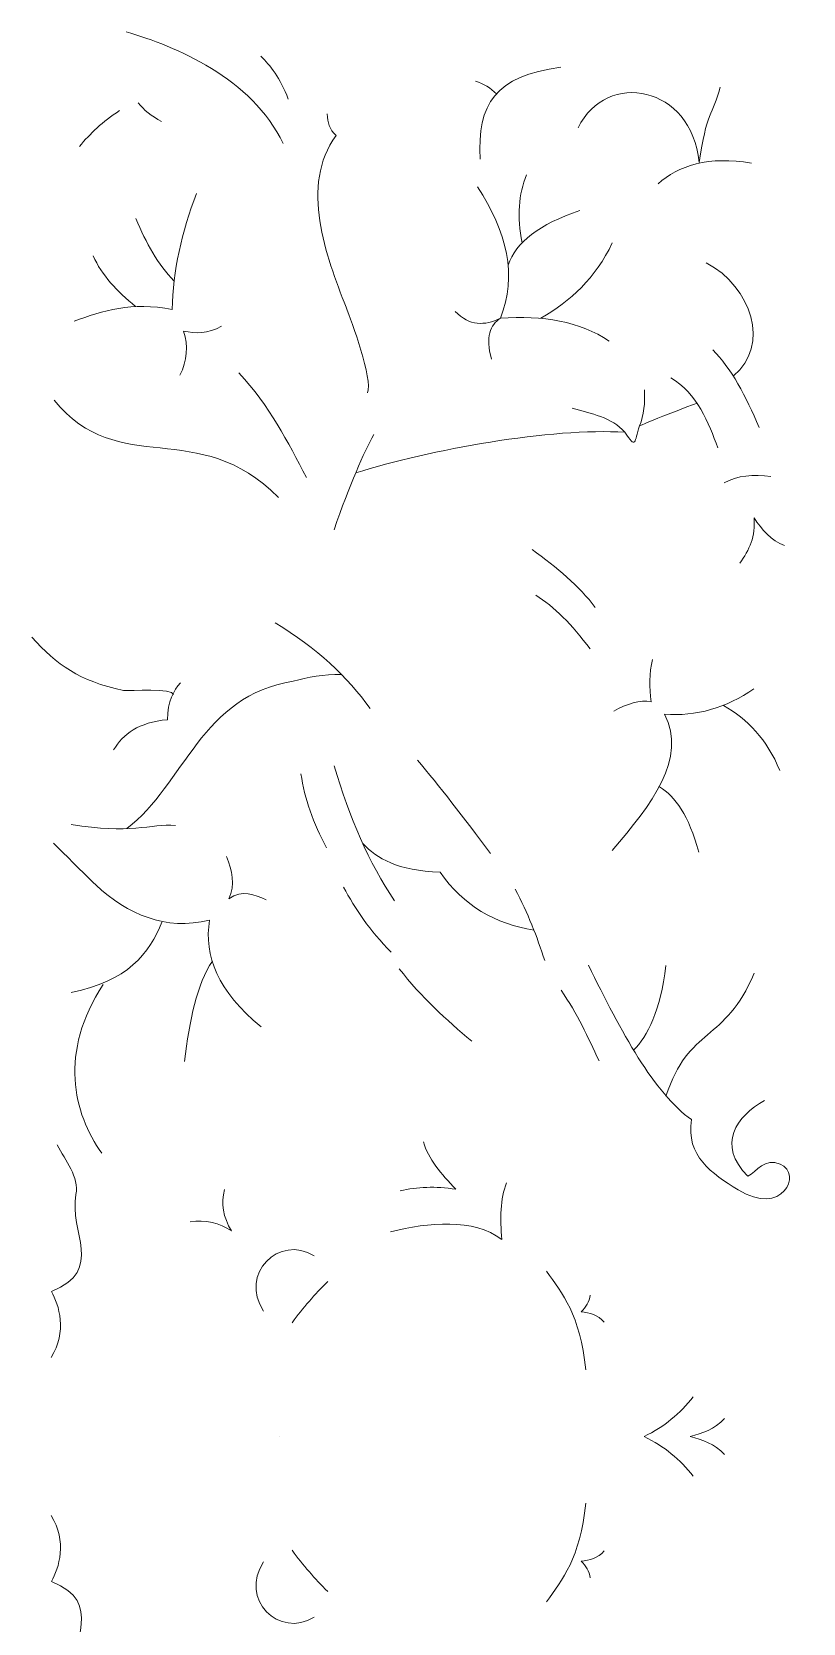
# Model space of a CAD drawing. Header units: centimetres. Extents: x -9.6 to 9, y -7 to 13.
# Drawn here: x 3.74 to 8.99, y 1.56 to 12.39 of the extents above; entities that cross this region are included whole.
import ezdxf

# ---------------------------------------------------------------- set-up
doc = ezdxf.new("R2010")
doc.units = ezdxf.units.CM
doc.header["$MEASUREMENT"] = 0
doc.layers.add('layer 1', color=7, linetype='Continuous')

msp = doc.modelspace()

# ---------------------------------------------------------------- linework, layer by layer
at = {"layer": 'layer 1', "color": 242, "lineweight": 9}
for points in [[(4.38651, 12.39089), (4.72001, 12.29308), (5.24193, 12.07782), (5.45378, 11.62966)], [(5.48902, 11.93192), (5.43185, 12.07824), (5.36756, 12.16102), (5.30122, 12.22602)], [(7.34322, 12.15047), (6.90118, 12.09005), (6.77071, 11.90046), (6.79556, 11.52346)], [(7.46058, 11.73791), (7.65551, 12.13447), (8.23398, 12.02599), (8.28471, 11.50224)], [(6.76231, 12.05446), (6.81909, 12.0393), (6.8649, 12.00689), (6.90674, 11.9683)], [(8.4268, 12.01362), (8.37942, 11.82764), (8.33208, 11.83776), (8.28471, 11.50224)], [(4.06703, 11.61127), (4.14187, 11.69659), (4.22217, 11.78047), (4.34086, 11.85432)], [(4.62644, 11.78079), (4.55726, 11.8173), (4.50442, 11.8595), (4.46801, 11.90742)], [(8.64001, 11.49691), (8.35391, 11.5476), (8.13891, 11.47934), (8.00577, 11.35664)], [(7.11046, 11.41726), (7.05557, 11.28636), (7.04532, 11.13217), (7.07968, 10.95468)], [(7.47233, 11.17421), (7.19824, 11.08161), (7.03575, 10.95794), (6.98483, 10.80322)], [(4.45236, 11.11906), (4.52092, 10.95309), (4.6021, 10.80469), (4.71103, 10.69491)], [(7.69332, 10.95361), (7.58038, 10.71511), (7.41022, 10.55624), (7.208, 10.44203)], [(4.16093, 10.86579), (4.21908, 10.73512), (4.32349, 10.62378), (4.44888, 10.52119)], [(8.33293, 10.81881), (8.64343, 10.65411), (8.77003, 10.25664), (8.51917, 10.04896)], [(8.69282, 9.69753), (8.60334, 9.91165), (8.5028, 10.0988), (8.37789, 10.22654)], [(5.61224, 9.35644), (5.48508, 9.59949), (5.36317, 9.84362), (5.15259, 10.06926)], [(8.41115, 9.55866), (8.35346, 9.72479), (8.26834, 9.93465), (8.09235, 10.03454)], [(5.42251, 9.22164), (4.8729, 9.77718), (4.335, 9.34216), (3.89491, 9.88341)], [(7.91239, 9.95284), (7.91903, 9.86499), (7.90796, 9.78329), (7.87914, 9.70774)], [(7.77938, 9.66486), (7.68844, 9.76868), (7.55022, 9.79022), (7.42144, 9.82826)], [(5.8, 9.00108), (5.905, 9.30689), (6.00421, 9.52586), (6.06993, 9.64853)], [(8.77299, 9.36259), (8.65647, 9.37867), (8.54116, 9.37278), (8.45614, 9.31971)], [(7.57794, 8.47209), (7.47005, 8.61831), (7.31537, 8.74504), (7.14761, 8.86628)], [(7.54271, 8.19023), (7.41949, 8.35512), (7.29627, 8.47834), (7.17306, 8.55584)], [(5.39902, 8.36794), (5.68489, 8.19599), (5.89247, 7.99862), (6.04644, 7.78381)], [(8.83364, 7.36308), (8.74647, 7.57395), (8.61388, 7.71373), (8.45029, 7.80489)], [(6.21072, 6.47463), (6.03895, 6.73466), (5.90272, 7.041), (5.80196, 7.39369)], [(6.86402, 6.79733), (6.68234, 7.04266), (6.51341, 7.26134), (6.36722, 7.43251)], [(5.57508, 7.33858), (5.59932, 7.17108), (5.65733, 7.00361), (5.74915, 6.83614)], [(8.28207, 6.8055), (8.21475, 7.05883), (8.12114, 7.18416), (8.0156, 7.25125)], [(4.01227, 6.99544), (4.40808, 6.92621), (4.55287, 7.00039), (4.72047, 6.98806)], [(3.89101, 6.86676), (3.98686, 6.77214), (4.08268, 6.6775), (4.17853, 6.58288)], [(5.86456, 6.56856), (5.9432, 6.42085), (6.04296, 6.2731), (6.18921, 6.12538)], [(7.23367, 6.06818), (7.18207, 6.23021), (7.11934, 6.39225), (7.03224, 6.55428)], [(4.01227, 5.85168), (4.3898, 5.92352), (4.54858, 6.11972), (4.62748, 6.33033)], [(4.78291, 5.38191), (4.81694, 5.65991), (4.86662, 5.9106), (4.97243, 6.06369)], [(6.73687, 5.51876), (6.5641, 5.66583), (6.39416, 5.81875), (6.24397, 6.01303)], [(8.23317, 4.98571), (7.98055, 5.162), (7.7539, 5.58234), (7.53099, 6.03756)], [(8.0591, 6.03551), (8.01839, 5.7214), (7.93705, 5.55589), (7.83723, 5.45789)], [(8.65956, 5.98241), (8.45936, 5.50659), (8.21482, 5.62116), (8.05897, 5.14534)], [(4.2196, 4.75695), (4.02525, 5.02987), (3.92585, 5.44305), (4.22877, 5.90465)], [(7.60335, 5.38601), (7.52862, 5.546), (7.45613, 5.70598), (7.34518, 5.866)], [(5.66504, 4.05845), (5.42788, 4.20607), (5.15204, 3.9363), (5.3208, 3.68063)], [(7.51339, 3.28235), (7.47291, 3.65938), (7.35695, 3.79988), (7.24542, 3.9543)], [(5.75696, 3.88281), (5.66963, 3.7963), (5.58881, 3.70302), (5.51443, 3.603)], [(8.24491, 3.09852), (8.15651, 2.98477), (8.04543, 2.8947), (7.91171, 2.8283)], [(8.4581, 2.95148), (8.38795, 2.87769), (8.30683, 2.84971), (8.22416, 2.8283)], [(5.42856, 2.8283), (5.42856, 2.8283), (5.42856, 2.8283), (5.42856, 2.8283)], [(8.24491, 2.55805), (8.15651, 2.6718), (8.04543, 2.76189), (7.91171, 2.8283)], [(8.4581, 2.70511), (8.38795, 2.77891), (8.30683, 2.80686), (8.22416, 2.8283)], [(7.51339, 2.37421), (7.47291, 1.99718), (7.35695, 1.85668), (7.24542, 1.70226)], [(5.66504, 1.59811), (5.42788, 1.4505), (5.15204, 1.72029), (5.3208, 1.97596)], [(5.75696, 1.77378), (5.66963, 1.8603), (5.58881, 1.95355), (5.51443, 2.05356)]]:
    msp.add_open_spline(points, degree=3, dxfattribs=at)
for points, knots in [([(5.75305, 11.83184), (5.7567, 11.77396), (5.76848, 11.72698), (5.81367, 11.68481), (5.81367, 11.68481), (5.56554, 11.34532), (5.74489, 10.86459), (5.88213, 10.51654), (5.88213, 10.51654), (5.92026, 10.41991), (6.06336, 10.02563), (6.02884, 9.93241)], [0, 0, 0, 0, 0.25, 0.25, 0.25, 0.25, 0.5, 0.5, 0.5, 0.5, 1, 1, 1, 1]), ([(4.86311, 11.29062), (4.76423, 11.02714), (4.70358, 10.76369), (4.6988, 10.50021), (4.6988, 10.50021), (4.42448, 10.5551), (4.225, 10.49279), (4.03183, 10.42056)], [0, 0, 0, 0, 0.33333333, 0.33333333, 0.33333333, 0.33333333, 1, 1, 1, 1]), ([(7.67181, 10.28576), (7.47278, 10.42001), (7.22076, 10.46204), (6.93248, 10.44096), (6.93248, 10.44096), (7.04886, 10.73125), (6.97689, 11.03036), (6.77598, 11.33556)], [0, 0, 0, 0, 0.33333333, 0.33333333, 0.33333333, 0.33333333, 1, 1, 1, 1]), ([(6.87183, 10.16319), (6.82859, 10.31543), (6.86292, 10.39476), (6.93248, 10.44096), (6.93248, 10.44096), (6.82517, 10.38965), (6.72141, 10.38613), (6.6254, 10.48794)], [0, 0, 0, 0, 0.33333333, 0.33333333, 0.33333333, 0.33333333, 1, 1, 1, 1]), ([(5.03523, 10.38786), (4.94081, 10.33329), (4.85751, 10.33697), (4.77656, 10.35275), (4.77656, 10.35275), (4.80858, 10.2528), (4.80025, 10.15285), (4.75164, 10.05289)], [0, 0, 0, 0, 0.33333333, 0.33333333, 0.33333333, 0.33333333, 1, 1, 1, 1]), ([(5.94876, 9.38774), (6.44596, 9.54695), (7.28355, 9.69766), (7.77938, 9.66486), (7.77938, 9.66486), (7.85789, 9.54727), (7.84195, 9.59709), (7.87914, 9.70774), (7.87914, 9.70774), (7.88372, 9.71448), (8.26587, 9.86304), (8.26987, 9.86311)], [0, 0, 0, 0, 0.25, 0.25, 0.25, 0.25, 0.5, 0.5, 0.5, 0.5, 1, 1, 1, 1]), ([(8.86494, 8.89488), (8.77809, 8.92549), (8.70944, 9.00456), (8.65816, 9.08235), (8.65816, 9.08235), (8.67046, 8.95878), (8.62651, 8.86078), (8.56176, 8.77436)], [0, 0, 0, 0, 0.33333333, 0.33333333, 0.33333333, 0.33333333, 1, 1, 1, 1]), ([(3.74365, 8.27102), (3.916, 8.07869), (4.06391, 7.97435), (4.3663, 7.90634), (4.3663, 7.90634), (4.41443, 7.90547), (4.70212, 7.92235), (4.70859, 7.87979)], [0, 0, 0, 0, 0.33333333, 0.33333333, 0.33333333, 0.33333333, 1, 1, 1, 1]), ([(7.96715, 8.11874), (7.94372, 8.02279), (7.94428, 7.92684), (7.95918, 7.83086), (7.95918, 7.83086), (7.88099, 7.84648), (7.79405, 7.81635), (7.70311, 7.76543)], [0, 0, 0, 0, 0.33333333, 0.33333333, 0.33333333, 0.33333333, 1, 1, 1, 1]), ([(4.2998, 7.50194), (4.36386, 7.61013), (4.46974, 7.69014), (4.6675, 7.70823), (4.6675, 7.70823), (4.66737, 7.8345), (4.70762, 7.90582), (4.75551, 7.95944)], [0, 0, 0, 0, 0.33333333, 0.33333333, 0.33333333, 0.33333333, 1, 1, 1, 1]), ([(4.39097, 6.96662), (4.78138, 7.26901), (4.90007, 7.87605), (5.52227, 7.96966), (5.52227, 7.96966), (5.62047, 7.9994), (5.72966, 8.01485), (5.84985, 8.01603)], [0, 0, 0, 0, 0.33333333, 0.33333333, 0.33333333, 0.33333333, 1, 1, 1, 1]), ([(8.65761, 7.91861), (8.4675, 7.78759), (8.26463, 7.72973), (8.04904, 7.74503), (8.04904, 7.74503), (8.2047, 7.44588), (7.96162, 7.13047), (7.69332, 6.81776)], [0, 0, 0, 0, 0.33333333, 0.33333333, 0.33333333, 0.33333333, 1, 1, 1, 1]), ([(7.16164, 6.27433), (6.89874, 6.31949), (6.67908, 6.43998), (6.52265, 6.6705), (6.52265, 6.6705), (6.23131, 6.68026), (6.09271, 6.76255), (5.99682, 6.8651)], [0, 0, 0, 0, 0.33333333, 0.33333333, 0.33333333, 0.33333333, 1, 1, 1, 1]), ([(5.33841, 6.48075), (5.25824, 6.51966), (5.17657, 6.55073), (5.08442, 6.48937), (5.08442, 6.48937), (5.13157, 6.58519), (5.10528, 6.68104), (5.06848, 6.7769)], [0, 0, 0, 0, 0.33333333, 0.33333333, 0.33333333, 0.33333333, 1, 1, 1, 1]), ([(5.3032, 5.61683), (5.00878, 5.85916), (4.91299, 6.10153), (4.95307, 6.3439), (4.95307, 6.3439), (4.64785, 6.26916), (4.40011, 6.3831), (4.17853, 6.58288)], [0, 0, 0, 0, 0.33333333, 0.33333333, 0.33333333, 0.33333333, 1, 1, 1, 1]), ([(8.72997, 5.11641), (8.54038, 5.00999), (8.40015, 4.81363), (8.61655, 4.5997), (8.61655, 4.5997), (8.67567, 4.63298), (8.73248, 4.72845), (8.83559, 4.68345), (8.83559, 4.68345), (8.99264, 4.61489), (8.84844, 4.32092), (8.55004, 4.50778), (8.55004, 4.50778), (8.37047, 4.62023), (8.19211, 4.73573), (8.23317, 4.98571)], [0, 0, 0, 0, 0.2, 0.2, 0.2, 0.2, 0.4, 0.4, 0.4, 0.4, 0.6, 0.6, 0.6, 0.6, 1, 1, 1, 1]), ([(3.91642, 4.81415), (3.9718, 4.70824), (4.06684, 4.59511), (4.04357, 4.47511), (4.04357, 4.47511), (3.99464, 4.22282), (4.24397, 3.9625), (3.87731, 3.8154), (3.87731, 3.8154), (3.92898, 3.72381), (3.98514, 3.54264), (3.87536, 3.36607)], [0, 0, 0, 0, 0.25, 0.25, 0.25, 0.25, 0.5, 0.5, 0.5, 0.5, 1, 1, 1, 1]), ([(6.40828, 4.83458), (6.44088, 4.71738), (6.52837, 4.61655), (6.6294, 4.51126), (6.6294, 4.51126), (6.49004, 4.53485), (6.36637, 4.52568), (6.24986, 4.50166)], [0, 0, 0, 0, 0.33333333, 0.33333333, 0.33333333, 0.33333333, 1, 1, 1, 1]), ([(6.18531, 4.22185), (6.44423, 4.28682), (6.74721, 4.31461), (6.94172, 4.17034), (6.94172, 4.17034), (6.92978, 4.30856), (6.93154, 4.4457), (6.9738, 4.55558)], [0, 0, 0, 0, 0.33333333, 0.33333333, 0.33333333, 0.33333333, 1, 1, 1, 1]), ([(5.05478, 4.50983), (5.03005, 4.41586), (5.0458, 4.3219), (5.10206, 4.2279), (5.10206, 4.2279), (5.01964, 4.28461), (4.92564, 4.30504), (4.82006, 4.28923)], [0, 0, 0, 0, 0.33333333, 0.33333333, 0.33333333, 0.33333333, 1, 1, 1, 1]), ([(7.63856, 3.6071), (7.59408, 3.65476), (7.54001, 3.67243), (7.4816, 3.67647), (7.4816, 3.67647), (7.51245, 3.70913), (7.53984, 3.74362), (7.54271, 3.7909)], [0, 0, 0, 0, 0.33333333, 0.33333333, 0.33333333, 0.33333333, 1, 1, 1, 1]), ([(3.91642, 0.84242), (3.9718, 0.94836), (4.06684, 1.06149), (4.04357, 1.18148), (4.04357, 1.18148), (3.99464, 1.43374), (4.24397, 1.69407), (3.87731, 1.84116), (3.87731, 1.84116), (3.92898, 1.93279), (3.98514, 2.11392), (3.87536, 2.2905)], [0, 0, 0, 0, 0.25, 0.25, 0.25, 0.25, 0.5, 0.5, 0.5, 0.5, 1, 1, 1, 1]), ([(7.63856, 2.0495), (7.59408, 2.0018), (7.54001, 1.98413), (7.4816, 1.9801), (7.4816, 1.9801), (7.51245, 1.94743), (7.53984, 1.91294), (7.54271, 1.86566)], [0, 0, 0, 0, 0.33333333, 0.33333333, 0.33333333, 0.33333333, 1, 1, 1, 1])]:
    msp.add_open_spline(points, degree=3, knots=knots, dxfattribs=at)

doc.saveas('drawing.dxf')
